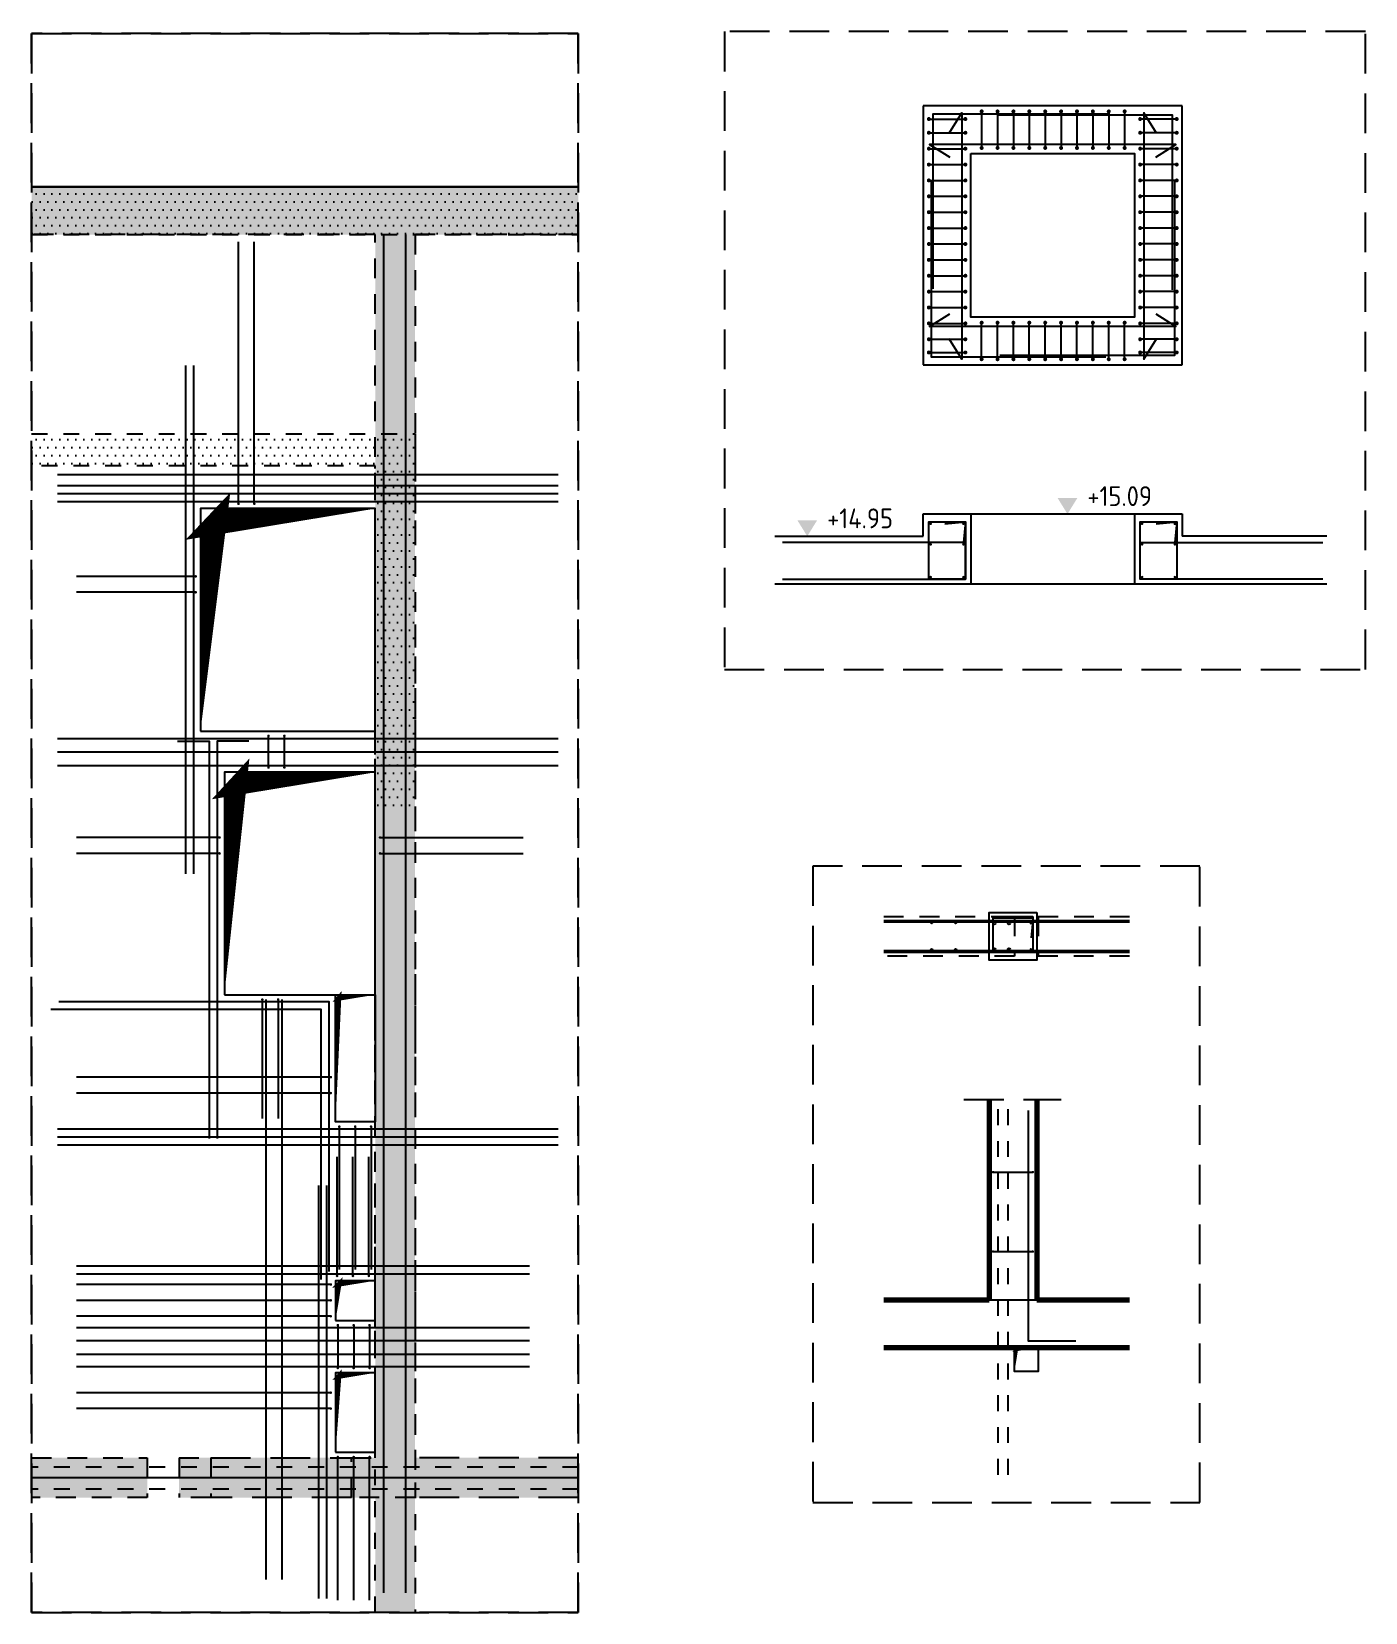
# Model space of a CAD drawing. Extents: x -10 to 86.8, y -11.5 to 55.
# Drawn here: x 44.98 to 53.37, y -11.47 to -1.52 of the extents above; entities that cross this region are included whole.
import ezdxf

# ---------------------------------------------------------------- set-up
doc = ezdxf.new("R2010")
doc.units = 0
doc.header["$LTSCALE"] = 0.5
for name, pattern in [('AUSGEZOGEN', [1000.01, 1000, 0.01]), ('DOT', [0.175, 0.05, -0.125]), ('GESTRICHELT', [0.75, 0.5, -0.25]), ('HIDDEN', [0.375, 0.25, -0.125]), ('HIDDEN2', [0.187, 0.125, -0.062]), ('PUNKT', [0.175, 0.05, -0.125]), ('STRICHLINIE', [0.75, 0.5, -0.25]), ('VERDECKT', [0.375, 0.25, -0.125])]:
    doc.linetypes.add(name, pattern=pattern)
for name, color, linetype in [('ACHSEN', 7, 'Continuous'), ('AFU', 7, 'Continuous'), ('BETON', 7, 'Continuous'), ('Brüstung DG', 7, 'Continuous'), ('DETAIL', 7, 'Continuous'), ('DG', 7, 'Continuous'), ('DRUEBER', 7, 'Continuous'), ('grau_mittel', 7, 'Continuous'), ('HILFE', 7, 'Continuous'), ('koten', 7, 'Continuous'), ('OBJEKT', 7, 'Continuous'), ('RND', 7, 'Continuous'), ('SCHATTEN', 7, 'Continuous'), ('VERDECKT', 7, 'Continuous'), ('VERDECKT2', 7, 'Continuous')]:
    doc.layers.add(name, color=color, linetype=linetype)
doc.layers.add('NOPLOT', color=7, linetype='Continuous', plot=False)
doc.styles.add('txt', font='isocp.shx')
doc.linetypes.add('AFU_50K', pattern='A,0.15,["/",Standard,S=0.2,R=0,X=-0.01,Y=-0.1],0.07,["/",Standard,S=0.2,R=0,X=-0.01,Y=-0.1],0.15', length=0.37)
doc.linetypes.add('AFU_50L', pattern='A,0.75,["/",Standard,S=0.2,R=0,X=-0.01,Y=-0.1],0.07,["/",Standard,S=0.2,R=0,X=-0.01,Y=-0.1],0.75', length=1.57)
pattern_1 = [(0, (-66.42197, 37.40628), (0.025, 0.05), [0, -0.05])]

# ---------------------------------------------------------------- blocks, each defined once
blk = doc.blocks.new('okrd_o')
at = {"layer": 'koten', "color": 7, "linetype": 'Continuous'}
blk.add_solid([(-0.125, 0.202), (0.125, 0.202), (0, 0)], dxfattribs=at)
at = {"layer": 'koten', "style": 'txt'}
blk.add_attdef('OKRD', (0.25, 0.1), '', height=0.25, dxfattribs=at)

msp = doc.modelspace()

# ---------------------------------------------------------------- hatches: boundary and pattern name
at = {"layer": 'Brüstung DG', "linetype": 'DOT'}
h = msp.add_hatch(dxfattribs=at)
h.set_pattern_fill('DOTS', color=102, scale=0.8, double=1)
h.set_pattern_definition(pattern_1)
h.paths.add_polyline_path([(48.4155, -2.8003), (48.4155, -2.5003), (44.9751, -2.5003), (44.9751, -2.8003)])
at = {"layer": 'DG', "linetype": 'AUSGEZOGEN'}
h = msp.add_hatch(dxfattribs=at)
h.set_pattern_fill('DOTS', scale=0.8, double=1)
h.set_pattern_definition([(0, (-66.42197, 32.95869), (0.025, 0.05), [0, -0.05])])
h.paths.add_polyline_path([(44.9751, -4.0553), (44.9751, -4.2553), (47.138, -4.2553), (47.138, -6.4253), (47.388, -6.4253), (47.388, -4.0553)])
h = msp.add_hatch(dxfattribs=at)
h.set_pattern_fill('DOTS', scale=0.8, double=1)
h.set_pattern_definition(pattern_1)
h.paths.add_polyline_path([(47.138, -11.4732), (47.388, -11.4732), (47.388, -6.4253), (47.138, -6.4253)])
at = {"layer": 'grau_mittel'}
h = msp.add_hatch(color=61, dxfattribs=at)
h.paths.add_polyline_path([(46.988, -10.7503), (46.988, -10.5003), (46.103, -10.5003), (46.103, -10.7503)], flags=17)
h.paths.add_polyline_path([(46.103, -10.5003), (45.903, -10.5003), (45.903, -10.7503), (46.103, -10.7503)])
h.paths.add_polyline_path([(44.9751, -10.5003), (44.9751, -10.7503), (45.703, -10.7503), (45.703, -10.5003)])
h.paths.add_polyline_path([(48.4155, -10.7503), (48.4155, -10.5003), (47.388, -10.5003), (47.388, -10.7503)])
h.paths.add_polyline_path([(48.4155, -2.8003), (48.4155, -2.5003), (44.9751, -2.5003), (44.9751, -2.8003), (47.138, -2.8003), (47.138, -10.5003), (46.988, -10.5003), (46.988, -10.7503), (47.388, -10.7503), (47.388, -2.8003)])

# ---------------------------------------------------------------- linework, layer by layer
at = {"layer": 'ACHSEN', "color": 140, "linetype": 'AUSGEZOGEN'}
for p, q in [((48.4155, -2.5003), (44.9751, -2.5003)), ((48.4155, -10.6253), (44.9751, -10.6253))]:
    msp.add_line(p, q, dxfattribs=at)
at = {"layer": 'AFU', "color": 8, "linetype": 'AFU_50K'}
msp.add_line((51.001, -9.5065), (51.301, -9.5065), dxfattribs=at)
at = {"layer": 'AFU', "color": 8, "linetype": 'AFU_50L', "lineweight": 70}
msp.add_line((50.3384, -9.8065), (51.8839, -9.8065), dxfattribs=at)
at = {"layer": 'BETON', "color": 6, "linetype": 'AUSGEZOGEN'}
for p, q in [((50.5869, -1.99), (50.5869, -3.62)), ((52.2169, -1.99), (50.5869, -1.99)), ((52.2169, -3.62), (52.2169, -1.99)), ((44.9751, -2.5003), (48.4155, -2.5003)), ((50.5869, -3.62), (52.2169, -3.62)), ((50.5869, -4.6992), (50.5869, -4.5592)), ((50.5869, -4.5592), (50.8869, -4.5592)), ((50.8869, -4.5592), (50.8869, -4.9992)), ((51.9169, -4.5592), (51.9169, -4.9992)), ((51.9169, -4.5592), (52.2169, -4.5592)), ((52.2169, -4.5592), (52.2169, -4.6992)), ((49.6519, -4.6992), (50.5869, -4.6992)), ((53.1269, -4.6992), (52.2169, -4.6992)), ((49.6519, -4.9992), (50.8869, -4.9992)), ((51.9169, -4.9992), (53.1269, -4.9992))]:
    msp.add_line(p, q, dxfattribs=at)
at = {"layer": 'BETON', "color": 6, "linetype": 'AUSGEZOGEN', "lineweight": 70}
for p, q in [((51.001, -8.2438), (51.001, -9.5065)), ((51.301, -8.2438), (51.301, -9.5065)), ((50.3384, -9.5065), (51.001, -9.5065)), ((51.301, -9.5065), (51.8839, -9.5065))]:
    msp.add_line(p, q, dxfattribs=at)
at = {"layer": 'BETON', "color": 6, "linetype": 'AUSGEZOGEN'}
for points in [[(50.8869, -2.29), (51.9169, -2.29), (51.9169, -3.32), (50.8869, -3.32)], [(46.038, -5.9253), (47.138, -5.9253), (47.138, -4.5253), (46.038, -4.5253)], [(46.188, -7.5853), (47.138, -7.5853), (47.138, -6.1853), (46.188, -6.1853)], [(47.138, -8.3853), (46.888, -8.3853), (46.888, -7.5853), (47.138, -7.5853)], [(46.888, -9.6353), (47.138, -9.6353), (47.138, -9.3853), (46.888, -9.3853)], [(51.311, -9.8065), (51.311, -9.9565), (51.161, -9.9565), (51.161, -9.8065)], [(46.888, -10.4653), (47.138, -10.4653), (47.138, -9.9653), (46.888, -9.9653)]]:
    msp.add_lwpolyline(points, close=True, dxfattribs=at)
at = {"layer": 'BETON', "color": 6, "linetype": 'AUSGEZOGEN', "lineweight": -2}
msp.add_lwpolyline([(51.301, -7.0673), (51.301, -7.3673), (51.001, -7.3673), (51.001, -7.0673)], close=True, dxfattribs=at)
at = {"layer": 'Brüstung DG', "color": 102, "linetype": 'PUNKT', "lineweight": -2}
for points in [[(48.4155, -2.5003), (44.9751, -2.5003)], [(44.9751, -2.8003), (48.4155, -2.8003)]]:
    msp.add_lwpolyline(points, dxfattribs=at)
at = {"layer": 'DETAIL', "color": 102, "linetype": 'STRICHLINIE'}
for points in [[(48.4155, -1.5355), (48.4155, -11.4732), (44.9751, -11.4732), (44.9751, -1.5355)], [(44.9751, -1.5355), (44.9751, -11.4732), (48.4155, -11.4732), (48.4155, -1.5355)], [(44.9751, -1.5355), (44.9751, -11.4732), (48.4155, -11.4732), (48.4155, -1.5355)], [(44.9751, -1.5355), (44.9751, -11.4732), (48.4155, -11.4732), (48.4155, -1.5355)], [(49.3361, -1.5228), (49.3361, -5.5371), (53.3694, -5.5371), (53.3694, -1.5228)], [(49.8927, -6.7759), (49.8927, -10.7806), (52.3278, -10.7806), (52.3278, -6.7759)]]:
    msp.add_lwpolyline(points, close=True, dxfattribs=at)
at = {"layer": 'DG', "color": 7, "linetype": 'PUNKT', "lineweight": -2}
for p, q in [((44.9751, -4.0553), (47.388, -4.0553)), ((47.388, -4.0553), (47.388, -11.4732)), ((47.138, -4.2553), (44.9751, -4.2553)), ((47.138, -11.4732), (47.138, -4.2553))]:
    msp.add_line(p, q, dxfattribs=at)
at = {"layer": 'DRUEBER', "color": 7, "linetype": 'DOT'}
msp.add_line((50.766, -9.8065), (51.806, -9.8065), dxfattribs=at)
at = {"layer": 'HILFE', "color": 102, "linetype": 'GESTRICHELT'}
msp.add_line((50.8432, -8.2438), (51.454, -8.2438), dxfattribs=at)
at = {"layer": 'NOPLOT', "color": 191, "linetype": 'AUSGEZOGEN'}
for p, q in [((50.3397, -7.1173), (51.8839, -7.1173)), ((50.3397, -7.1273), (51.8839, -7.1273)), ((51.026, -7.1173), (51.026, -7.0923)), ((51.026, -7.0923), (51.276, -7.0923)), ((51.026, -7.1023), (51.276, -7.1023)), ((51.276, -7.0923), (51.276, -7.1173)), ((50.3397, -7.3073), (51.8839, -7.3073)), ((50.3397, -7.3173), (51.8839, -7.3173))]:
    msp.add_line(p, q, dxfattribs=at)
at = {"layer": 'NOPLOT', "color": 191, "linetype": 'Continuous'}
for centre in [(50.6402, -7.1323), (50.7902, -7.1323), (50.6402, -7.3023), (50.7902, -7.3023)]:
    msp.add_circle(centre, 0.005, dxfattribs=at)
at = {"layer": 'OBJEKT', "color": 7, "linetype": 'AUSGEZOGEN'}
for p, q in [((50.8869, -4.5592), (51.9169, -4.5592)), ((50.8869, -4.9992), (51.9169, -4.9992))]:
    msp.add_line(p, q, dxfattribs=at)
at = {"layer": 'RND', "color": 7, "linetype": 'AUSGEZOGEN'}
for points, const_width in [([(50.6219, -2.0793, 1), (50.6219, -2.0668, 1)], 0.0125), ([(50.8519, -2.0793, 1), (50.8519, -2.0668, 1)], 0.0125), ([(50.948, -2.025, 1), (50.9605, -2.025, 1)], 0.0125), ([(51.048, -2.025, 1), (51.0605, -2.025, 1)], 0.0125), ([(51.148, -2.025, 1), (51.1605, -2.025, 1)], 0.0125), ([(51.248, -2.025, 1), (51.2605, -2.025, 1)], 0.0125), ([(51.348, -2.025, 1), (51.3605, -2.025, 1)], 0.0125), ([(51.448, -2.025, 1), (51.4605, -2.025, 1)], 0.0125), ([(51.548, -2.025, 1), (51.5605, -2.025, 1)], 0.0125), ([(51.648, -2.025, 1), (51.6605, -2.025, 1)], 0.0125), ([(51.748, -2.025, 1), (51.7605, -2.025, 1)], 0.0125), ([(51.848, -2.025, 1), (51.8605, -2.025, 1)], 0.0125), ([(51.9519, -2.0793, -1), (51.9519, -2.0668, -1)], 0.0125), ([(52.1819, -2.0793, -1), (52.1819, -2.0668, -1)], 0.0125), ([(50.6219, -2.1658, 1), (50.6219, -2.1533, 1)], 0.0125), ([(50.8519, -2.1658, 1), (50.8519, -2.1533, 1)], 0.0125), ([(51.9519, -2.1658, -1), (51.9519, -2.1533, -1)], 0.0125), ([(52.1819, -2.1658, -1), (52.1819, -2.1533, -1)], 0.0125), ([(50.6219, -2.2658, 1), (50.6219, -2.2533, 1)], 0.0125), ([(50.8519, -2.2658, 1), (50.8519, -2.2533, 1)], 0.0125), ([(50.948, -2.255, 1), (50.9605, -2.255, 1)], 0.0125), ([(51.048, -2.255, 1), (51.0605, -2.255, 1)], 0.0125), ([(51.148, -2.255, 1), (51.1605, -2.255, 1)], 0.0125), ([(51.248, -2.255, 1), (51.2605, -2.255, 1)], 0.0125), ([(51.348, -2.255, 1), (51.3605, -2.255, 1)], 0.0125), ([(51.448, -2.255, 1), (51.4605, -2.255, 1)], 0.0125), ([(51.548, -2.255, 1), (51.5605, -2.255, 1)], 0.0125), ([(51.648, -2.255, 1), (51.6605, -2.255, 1)], 0.0125), ([(51.748, -2.255, 1), (51.7605, -2.255, 1)], 0.0125), ([(51.848, -2.255, 1), (51.8605, -2.255, 1)], 0.0125), ([(51.9519, -2.2658, -1), (51.9519, -2.2533, -1)], 0.0125), ([(52.1819, -2.2658, -1), (52.1819, -2.2533, -1)], 0.0125), ([(50.6219, -2.3658, 1), (50.6219, -2.3533, 1)], 0.0125), ([(50.8519, -2.3658, 1), (50.8519, -2.3533, 1)], 0.0125), ([(51.9519, -2.3658, -1), (51.9519, -2.3533, -1)], 0.0125), ([(52.1819, -2.3658, -1), (52.1819, -2.3533, -1)], 0.0125), ([(50.6219, -2.4658, 1), (50.6219, -2.4533, 1)], 0.0125), ([(50.8519, -2.4658, 1), (50.8519, -2.4533, 1)], 0.0125), ([(51.9519, -2.4658, -1), (51.9519, -2.4533, -1)], 0.0125), ([(52.1819, -2.4658, -1), (52.1819, -2.4533, -1)], 0.0125), ([(50.6219, -2.5658, 1), (50.6219, -2.5533, 1)], 0.0125), ([(50.8519, -2.5658, 1), (50.8519, -2.5533, 1)], 0.0125), ([(51.9519, -2.5658, -1), (51.9519, -2.5533, -1)], 0.0125), ([(52.1819, -2.5658, -1), (52.1819, -2.5533, -1)], 0.0125), ([(50.6219, -2.6658, 1), (50.6219, -2.6533, 1)], 0.0125), ([(50.8519, -2.6658, 1), (50.8519, -2.6533, 1)], 0.0125), ([(51.9519, -2.6658, -1), (51.9519, -2.6533, -1)], 0.0125), ([(52.1819, -2.6658, -1), (52.1819, -2.6533, -1)], 0.0125), ([(50.6219, -2.7658, 1), (50.6219, -2.7533, 1)], 0.0125), ([(50.8519, -2.7658, 1), (50.8519, -2.7533, 1)], 0.0125), ([(51.9519, -2.7658, -1), (51.9519, -2.7533, -1)], 0.0125), ([(52.1819, -2.7658, -1), (52.1819, -2.7533, -1)], 0.0125), ([(50.6219, -2.8658, 1), (50.6219, -2.8533, 1)], 0.0125), ([(50.8519, -2.8658, 1), (50.8519, -2.8533, 1)], 0.0125), ([(51.9519, -2.8658, -1), (51.9519, -2.8533, -1)], 0.0125), ([(52.1819, -2.8658, -1), (52.1819, -2.8533, -1)], 0.0125), ([(50.6219, -2.9658, 1), (50.6219, -2.9533, 1)], 0.0125), ([(50.8519, -2.9658, 1), (50.8519, -2.9533, 1)], 0.0125), ([(51.9519, -2.9658, -1), (51.9519, -2.9533, -1)], 0.0125), ([(52.1819, -2.9658, -1), (52.1819, -2.9533, -1)], 0.0125), ([(50.6219, -3.0658, 1), (50.6219, -3.0533, 1)], 0.0125), ([(50.8519, -3.0658, 1), (50.8519, -3.0533, 1)], 0.0125), ([(51.9519, -3.0658, -1), (51.9519, -3.0533, -1)], 0.0125), ([(52.1819, -3.0658, -1), (52.1819, -3.0533, -1)], 0.0125), ([(50.6219, -3.1658, 1), (50.6219, -3.1533, 1)], 0.0125), ([(50.8519, -3.1658, 1), (50.8519, -3.1533, 1)], 0.0125), ([(51.9519, -3.1658, -1), (51.9519, -3.1533, -1)], 0.0125), ([(52.1819, -3.1658, -1), (52.1819, -3.1533, -1)], 0.0125), ([(50.6219, -3.2658, 1), (50.6219, -3.2533, 1)], 0.0125), ([(50.8519, -3.2658, 1), (50.8519, -3.2533, 1)], 0.0125), ([(51.9519, -3.2658, -1), (51.9519, -3.2533, -1)], 0.0125), ([(52.1819, -3.2658, -1), (52.1819, -3.2533, -1)], 0.0125), ([(50.6219, -3.3658, 1), (50.6219, -3.3533, 1)], 0.0125), ([(50.8519, -3.3658, 1), (50.8519, -3.3533, 1)], 0.0125), ([(50.948, -3.355, -1), (50.9605, -3.355, -1)], 0.0125), ([(51.048, -3.355, -1), (51.0605, -3.355, -1)], 0.0125), ([(51.148, -3.355, -1), (51.1605, -3.355, -1)], 0.0125), ([(51.248, -3.355, -1), (51.2605, -3.355, -1)], 0.0125), ([(51.348, -3.355, -1), (51.3605, -3.355, -1)], 0.0125), ([(51.448, -3.355, -1), (51.4605, -3.355, -1)], 0.0125), ([(51.548, -3.355, -1), (51.5605, -3.355, -1)], 0.0125), ([(51.648, -3.355, -1), (51.6605, -3.355, -1)], 0.0125), ([(51.748, -3.355, -1), (51.7605, -3.355, -1)], 0.0125), ([(51.848, -3.355, -1), (51.8605, -3.355, -1)], 0.0125), ([(51.9519, -3.3658, -1), (51.9519, -3.3533, -1)], 0.0125), ([(52.1819, -3.3658, -1), (52.1819, -3.3533, -1)], 0.0125), ([(50.6219, -3.4658, 1), (50.6219, -3.4533, 1)], 0.0125), ([(50.8519, -3.4658, 1), (50.8519, -3.4533, 1)], 0.0125), ([(51.9519, -3.4658, -1), (51.9519, -3.4533, -1)], 0.0125), ([(52.1819, -3.4658, -1), (52.1819, -3.4533, -1)], 0.0125), ([(50.6219, -3.5488, 1), (50.6219, -3.5363, 1)], 0.0125), ([(50.8519, -3.5488, 1), (50.8519, -3.5363, 1)], 0.0125), ([(50.948, -3.585, -1), (50.9605, -3.585, -1)], 0.0125), ([(51.048, -3.585, -1), (51.0605, -3.585, -1)], 0.0125), ([(51.148, -3.585, -1), (51.1605, -3.585, -1)], 0.0125), ([(51.248, -3.585, -1), (51.2605, -3.585, -1)], 0.0125), ([(51.348, -3.585, -1), (51.3605, -3.585, -1)], 0.0125), ([(51.448, -3.585, -1), (51.4605, -3.585, -1)], 0.0125), ([(51.548, -3.585, -1), (51.5605, -3.585, -1)], 0.0125), ([(51.648, -3.585, -1), (51.6605, -3.585, -1)], 0.0125), ([(51.748, -3.585, -1), (51.7605, -3.585, -1)], 0.0125), ([(51.848, -3.585, -1), (51.8605, -3.585, -1)], 0.0125), ([(51.9519, -3.5488, -1), (51.9519, -3.5363, -1)], 0.0125), ([(52.1819, -3.5488, -1), (52.1819, -3.5363, -1)], 0.0125), ([(46.2807, -4.4953, -1), (46.2727, -4.4953, -1)], 0.008), ([(46.3807, -4.4953, -1), (46.3727, -4.4953, -1)], 0.008), ([(50.6295, -4.6208, 1), (50.6375, -4.6208, 1)], 0.008), ([(50.8356, -4.6208, 1), (50.8436, -4.6208, 1)], 0.008), ([(51.9682, -4.6208, -1), (51.9602, -4.6208, -1)], 0.008), ([(52.1743, -4.6208, -1), (52.1663, -4.6208, -1)], 0.008), ([(50.6295, -4.7504, 1), (50.6375, -4.7504, 1)], 0.008), ([(50.8356, -4.7504, 1), (50.8436, -4.7504, 1)], 0.008), ([(51.9682, -4.7504, -1), (51.9602, -4.7504, -1)], 0.008), ([(52.1743, -4.7504, -1), (52.1663, -4.7504, -1)], 0.008), ([(46.012, -4.952, -1), (46.004, -4.952, -1)], 0.008), ([(50.6295, -4.9563, 1), (50.6375, -4.9563, 1)], 0.008), ([(50.8356, -4.9563, 1), (50.8436, -4.9563, 1)], 0.008), ([(51.9682, -4.9563, -1), (51.9602, -4.9563, -1)], 0.008), ([(52.1743, -4.9563, -1), (52.1663, -4.9563, -1)], 0.008), ([(46.012, -5.052, -1), (46.004, -5.052, -1)], 0.008), ([(46.4697, -5.9553, -1), (46.4617, -5.9553, -1)], 0.008), ([(46.5697, -5.9553, -1), (46.5617, -5.9553, -1)], 0.008), ([(46.4697, -6.1553, -1), (46.4617, -6.1553, -1)], 0.008), ([(46.5697, -6.1553, -1), (46.5617, -6.1553, -1)], 0.008), ([(46.162, -6.5956, -1), (46.154, -6.5956, -1)], 0.008), ([(47.164, -6.5956, 1), (47.172, -6.5956, 1)], 0.008), ([(46.162, -6.6956, -1), (46.154, -6.6956, -1)], 0.008), ([(47.164, -6.6956, 1), (47.172, -6.6956, 1)], 0.008), ([(51.2598, -7.1353, 1), (51.2678, -7.1353, 1)], 0.008), ([(51.2598, -7.2993, 1), (51.2678, -7.2993, 1)], 0.008), ([(46.4311, -7.6153, 1), (46.4231, -7.6153, 1)], 0.008), ([(46.5311, -7.6153, 1), (46.5231, -7.6153, 1)], 0.008), ([(46.862, -8.1044, -1), (46.854, -8.1044, -1)], 0.008), ([(46.862, -8.2044, -1), (46.854, -8.2044, -1)], 0.008), ([(46.9155, -8.4153, -1), (46.9075, -8.4153, -1)], 0.008), ([(47.0155, -8.4153, -1), (47.0075, -8.4153, -1)], 0.008), ([(47.1155, -8.4153, -1), (47.1075, -8.4153, -1)], 0.008), ([(51.03, -8.7018, 1), (51.022, -8.7018, 1)], 0.008), ([(51.28, -8.7018, 1), (51.272, -8.7018, 1)], 0.008), ([(51.03, -9.2018, 1), (51.022, -9.2018, 1)], 0.008), ([(51.28, -9.2018, 1), (51.272, -9.2018, 1)], 0.008), ([(46.9014, -9.3553, 1), (46.8934, -9.3553, 1)], 0.008), ([(47.0014, -9.3553, 1), (46.9934, -9.3553, 1)], 0.008), ([(47.1014, -9.3553, 1), (47.0934, -9.3553, 1)], 0.008), ([(46.862, -9.4092, -1), (46.854, -9.4092, -1)], 0.008), ([(46.862, -9.5092, -1), (46.854, -9.5092, -1)], 0.008), ([(46.862, -9.6092, -1), (46.854, -9.6092, -1)], 0.008), ([(46.9061, -9.6653, 1), (46.8981, -9.6653, 1)], 0.008), ([(47.0061, -9.6653, 1), (46.9981, -9.6653, 1)], 0.008), ([(47.1061, -9.6653, 1), (47.0981, -9.6653, 1)], 0.008), ([(46.9061, -9.9353, 1), (46.8981, -9.9353, 1)], 0.008), ([(47.0061, -9.9353, 1), (46.9981, -9.9353, 1)], 0.008), ([(47.1061, -9.9353, 1), (47.0981, -9.9353, 1)], 0.008), ([(46.862, -10.0903, -1), (46.854, -10.0903, -1)], 0.008), ([(46.862, -10.1903, -1), (46.854, -10.1903, -1)], 0.008), ([(46.9061, -10.4953, -1), (46.8981, -10.4953, -1)], 0.008), ([(47.0061, -10.4953, -1), (46.9981, -10.4953, -1)], 0.008), ([(47.1061, -10.4953, -1), (47.0981, -10.4953, -1)], 0.008)]:
    msp.add_lwpolyline(points, format="xyb", close=True, dxfattribs=dict(at, const_width=const_width))
at = {"layer": 'RND', "color": 1, "linetype": 'AUSGEZOGEN'}
for points in [[(50.6219, -2.0731), (50.8519, -2.0731)], [(50.6483, -3.1409), (50.6483, -2.0409), (51.7483, -2.0409)], [(50.7498, -2.1616), (50.8293, -2.0345), (50.8293, -3.1424)], [(50.7498, -2.1616), (50.8293, -2.0345), (50.8293, -3.5845), (50.7498, -3.4573)], [(50.9542, -2.025), (50.9542, -2.255)], [(51.0542, -2.025), (51.0542, -2.255)], [(52.1564, -3.1488), (52.1564, -2.0488), (51.0564, -2.0488)], [(51.1542, -2.025), (51.1542, -2.255)], [(51.2542, -2.025), (51.2542, -2.255)], [(51.3542, -2.025), (51.3542, -2.255)], [(51.4542, -2.025), (51.4542, -2.255)], [(51.5542, -2.025), (51.5542, -2.255)], [(51.6542, -2.025), (51.6542, -2.255)], [(51.7542, -2.025), (51.7542, -2.255)], [(51.8542, -2.025), (51.8542, -2.255)], [(52.1819, -2.0731), (51.9519, -2.0731)], [(52.054, -2.1616), (51.9745, -2.0345), (51.9745, -3.1424)], [(52.054, -2.1616), (51.9745, -2.0345), (51.9745, -3.5845), (52.054, -3.4573)], [(50.6219, -2.1596), (50.8519, -2.1596)], [(52.1819, -2.1596), (51.9519, -2.1596)], [(50.6219, -2.2596), (50.8519, -2.2596)], [(52.0497, -2.3127), (52.1769, -2.2332), (50.6269, -2.2332), (50.7541, -2.3127)], [(52.1819, -2.2596), (51.9519, -2.2596)], [(50.6219, -2.3596), (50.8519, -2.3596)], [(52.1819, -2.3596), (51.9519, -2.3596)], [(50.6219, -2.4596), (50.8519, -2.4596)], [(50.6358, -2.4692), (50.6358, -3.5692), (51.7358, -3.5692)], [(52.168, -2.4613), (52.168, -3.5613), (51.068, -3.5613)], [(52.1819, -2.4596), (51.9519, -2.4596)], [(50.6219, -2.5596), (50.8519, -2.5596)], [(52.1819, -2.5596), (51.9519, -2.5596)], [(50.6219, -2.6596), (50.8519, -2.6596)], [(52.1819, -2.6596), (51.9519, -2.6596)], [(50.6219, -2.7596), (50.8519, -2.7596)], [(52.1819, -2.7596), (51.9519, -2.7596)], [(46.2767, -4.4953), (46.2767, -2.8453)], [(46.3767, -4.4953), (46.3767, -2.8453)], [(47.1903, -2.8003), (47.1903, -11.3503)], [(47.3281, -2.8003), (47.3281, -11.3503)], [(50.6219, -2.8596), (50.8519, -2.8596)], [(52.1819, -2.8596), (51.9519, -2.8596)], [(50.6219, -2.9596), (50.8519, -2.9596)], [(52.1819, -2.9596), (51.9519, -2.9596)], [(50.6219, -3.0596), (50.8519, -3.0596)], [(52.1819, -3.0596), (51.9519, -3.0596)], [(50.6219, -3.1596), (50.8519, -3.1596)], [(52.1819, -3.1596), (51.9519, -3.1596)], [(50.6219, -3.2596), (50.8519, -3.2596)], [(52.1819, -3.2596), (51.9519, -3.2596)], [(50.6219, -3.3596), (50.8519, -3.3596)], [(52.0497, -3.2994), (52.1769, -3.379), (50.6269, -3.379), (50.7541, -3.2994)], [(50.9542, -3.585), (50.9542, -3.355)], [(51.0542, -3.585), (51.0542, -3.355)], [(51.1542, -3.585), (51.1542, -3.355)], [(51.2542, -3.585), (51.2542, -3.355)], [(51.3542, -3.585), (51.3542, -3.355)], [(51.4542, -3.585), (51.4542, -3.355)], [(51.5542, -3.585), (51.5542, -3.355)], [(51.6542, -3.585), (51.6542, -3.355)], [(51.7542, -3.585), (51.7542, -3.355)], [(51.8542, -3.585), (51.8542, -3.355)], [(52.1819, -3.3596), (51.9519, -3.3596)], [(50.6219, -3.4596), (50.8519, -3.4596)], [(52.1819, -3.4596), (51.9519, -3.4596)], [(50.6219, -3.5425), (50.8519, -3.5425)], [(52.1819, -3.5425), (51.9519, -3.5425)], [(45.943, -3.6253), (45.943, -6.8253)], [(45.993, -3.6253), (45.993, -6.8253)], [(45.138, -4.3113), (48.288, -4.3113)], [(45.138, -4.3797), (48.288, -4.3797)], [(45.138, -4.4297), (48.288, -4.4297)], [(45.138, -4.4797), (48.288, -4.4797)], [(50.7224, -4.6206), (50.8519, -4.6092), (50.8519, -4.9692), (50.6219, -4.9692), (50.6219, -4.6092), (50.8519, -4.6092), (50.8406, -4.7387)], [(52.0524, -4.6206), (52.1819, -4.6092), (52.1819, -4.9692), (51.9519, -4.9692), (51.9519, -4.6092), (52.1819, -4.6092), (52.1706, -4.7387)], [(49.7019, -4.9692), (50.8519, -4.9692), (50.8519, -4.7392), (49.7019, -4.7392)], [(53.1019, -4.9692), (51.9519, -4.9692), (51.9519, -4.7392), (53.1019, -4.7392)], [(46.008, -4.952), (45.258, -4.952)], [(46.008, -5.052), (45.258, -5.052)], [(46.4657, -6.1553), (46.4657, -5.9553)], [(46.5657, -6.1553), (46.5657, -5.9553)], [(45.138, -5.9725), (48.288, -5.9725)], [(45.138, -6.0553), (48.288, -6.0553)], [(45.8932, -5.9895), (46.0932, -5.9895), (46.0932, -8.4895)], [(46.3432, -5.9895), (46.1432, -5.9895), (46.1432, -8.4895)], [(45.138, -6.1418), (48.288, -6.1418)], [(46.158, -6.5956), (45.258, -6.5956)], [(47.168, -6.5956), (48.068, -6.5956)], [(46.158, -6.6956), (45.258, -6.6956)], [(47.168, -6.6956), (48.068, -6.6956)], [(51.1664, -7.1269), (51.276, -7.1173), (51.276, -7.3173), (51.026, -7.3173), (51.026, -7.1173), (51.276, -7.1173), (51.2664, -7.2269)], [(45.1462, -7.627), (46.8462, -7.627), (46.8462, -9.327)], [(46.4271, -7.6153), (46.4271, -8.3653)], [(46.4498, -7.6153), (46.4498, -11.2653)], [(46.5271, -7.6153), (46.5271, -8.3653)], [(46.5498, -7.6153), (46.5498, -11.2653)], [(45.0962, -7.677), (46.7962, -7.677), (46.7962, -9.377)], [(46.858, -8.1044), (45.258, -8.1044)], [(46.858, -8.2044), (45.258, -8.2044)], [(51.2481, -8.3144), (51.2481, -9.7644), (51.5481, -9.7644)], [(45.138, -8.4297), (48.288, -8.4297)], [(46.9115, -8.4153), (46.9115, -9.3153)], [(47.0115, -8.4153), (47.0115, -9.3153)], [(47.1115, -8.4153), (47.1115, -9.3153)], [(45.138, -8.4797), (48.288, -8.4797)], [(45.138, -8.5297), (48.288, -8.5297)], [(46.8974, -9.3553), (46.8974, -8.6053)], [(46.9974, -9.3553), (46.9974, -8.6053)], [(47.0974, -9.3553), (47.0974, -8.6053)], [(51.026, -8.7018), (51.276, -8.7018)], [(46.7833, -11.3853), (46.7833, -8.7853)], [(46.8333, -11.3853), (46.8333, -8.7853)], [(51.026, -9.2018), (51.276, -9.2018)], [(45.258, -9.2914), (48.108, -9.2914)], [(45.258, -9.3414), (48.108, -9.3414)], [(46.858, -9.4092), (45.258, -9.4092)], [(46.858, -9.5092), (45.258, -9.5092)], [(46.858, -9.6092), (45.258, -9.6092)], [(45.258, -9.6791), (48.108, -9.6791)], [(46.9021, -9.6653), (46.9021, -9.9353)], [(47.0021, -9.6653), (47.0021, -9.9353)], [(47.1021, -9.6653), (47.1021, -9.9353)], [(45.258, -9.7608), (48.108, -9.7608)], [(45.258, -9.8472), (48.108, -9.8472)], [(45.258, -9.9248), (48.108, -9.9248)], [(46.858, -10.0903), (45.258, -10.0903)], [(46.858, -10.1903), (45.258, -10.1903)], [(46.9021, -11.3953), (46.9021, -10.4953)], [(47.0021, -11.3953), (47.0021, -10.4953)], [(47.1021, -11.3953), (47.1021, -10.4953)]]:
    msp.add_lwpolyline(points, dxfattribs=at)
at = {"layer": 'RND', "color": 1, "linetype": 'HIDDEN2'}
for points in [[(51.0563, -8.3065), (51.0563, -10.6065)], [(51.1189, -8.3065), (51.1189, -10.6065)], [(48.4155, -10.5587), (44.9751, -10.5587)], [(48.4155, -10.6979), (44.9751, -10.6979)]]:
    msp.add_lwpolyline(points, dxfattribs=at)
at = {"layer": 'RND', "color": 7, "linetype": 'AUSGEZOGEN'}
for centre in [(51.034, -7.1353), (51.126, -7.1353), (51.034, -7.2993), (51.126, -7.2993)]:
    msp.add_circle(centre, 0.008, dxfattribs=at)
at = {"layer": 'SCHATTEN', "color": 1, "linetype": 'AUSGEZOGEN'}
for points in [[(46.038, -5.9253, 0, 0.174, 0), (46.1248, -4.5307, 0, 0, 0), (46.0453, -4.6146, 0.1794, 0, 0), (47.138, -4.5253, 0, 0, 0)], [(46.188, -7.5853, 0, 0.148, 0), (46.2618, -6.1892, 0, 0, 0), (46.1943, -6.2625, 0.1549, 0, 0), (47.138, -6.1853, 0, 0, 0)], [(46.888, -8.3853, 0, 0.037, 0), (46.9064, -7.5857, 0, 0, 0), (46.8896, -7.6056, 0.0408, 0, 0), (47.138, -7.5853, 0, 0, 0)], [(46.888, -9.6353, 0, 0.0408, 0), (46.9083, -9.3869, 0, 0, 0), (46.8896, -9.4056, 0.0408, 0, 0), (47.138, -9.3853, 0, 0, 0)], [(51.161, -9.9565, 0, 0.0245, 0), (51.1731, -9.8075, 0, 0, 0), (51.162, -9.8187, 0.0245, 0, 0), (51.311, -9.8065, 0, 0, 0)], [(46.888, -10.4653, 0, 0.038, 0), (46.9069, -9.966, 0, 0, 0), (46.8896, -9.9856, 0.0408, 0, 0), (47.138, -9.9653, 0, 0, 0)]]:
    msp.add_lwpolyline(points, format="xyseb", dxfattribs=at)
at = {"layer": 'VERDECKT', "color": 7, "linetype": 'VERDECKT', "lineweight": -2}
for p, q in [((44.9751, -2.5003), (48.4155, -2.5003)), ((47.138, -2.8003), (44.9751, -2.8003)), ((47.138, -10.5003), (47.138, -2.8003)), ((48.4155, -2.8003), (47.388, -2.8003)), ((47.388, -2.8003), (47.388, -10.7503)), ((50.3384, -7.0923), (51.161, -7.0923)), ((51.311, -7.0923), (51.8839, -7.0923)), ((51.161, -7.3423), (50.3397, -7.3423)), ((51.8839, -7.3423), (51.311, -7.3423)), ((44.9751, -10.5003), (45.703, -10.5003)), ((45.903, -10.5003), (46.103, -10.5003)), ((46.103, -10.5003), (46.103, -10.7503)), ((46.988, -10.7503), (46.988, -10.5003)), ((46.988, -10.5003), (47.138, -10.5003)), ((45.703, -10.7503), (44.9751, -10.7503)), ((46.103, -10.7503), (45.903, -10.7503)), ((47.388, -10.7503), (46.988, -10.7503))]:
    msp.add_line(p, q, dxfattribs=at)
at = {"layer": 'VERDECKT', "color": 7, "linetype": 'VERDECKT'}
for p, q in [((51.161, -7.0923), (51.161, -7.3423)), ((51.311, -7.0923), (51.311, -7.3423)), ((45.703, -10.5003), (45.703, -10.7503)), ((45.903, -10.5003), (45.903, -10.7503))]:
    msp.add_line(p, q, dxfattribs=at)
at = {"layer": 'VERDECKT', "color": 7, "linetype": 'HIDDEN'}
msp.add_line((50.3384, -9.8065), (51.806, -9.8065), dxfattribs=at)
at = {"layer": 'VERDECKT2', "color": 7, "linetype": 'STRICHLINIE'}
for p, q in [((46.103, -10.5003), (46.988, -10.5003)), ((48.4155, -10.5003), (47.388, -10.5003)), ((46.988, -10.7503), (46.103, -10.7503)), ((48.4155, -10.7503), (47.388, -10.7503))]:
    msp.add_line(p, q, dxfattribs=at)

# ---------------------------------------------------------------- block references
at = {"layer": 'koten', "color": 7, "linetype": 'AUSGEZOGEN', "xscale": 0.5, "yscale": 0.5, "zscale": 0.5}
for p, values in [((51.4945, -4.5592), {'OKRD': '+15.09'}), ((49.8568, -4.6992), {'OKRD': '+14.95'})]:
    msp.add_blockref('okrd_o', p, dxfattribs=at).add_auto_attribs(values)

doc.saveas('drawing.dxf')
